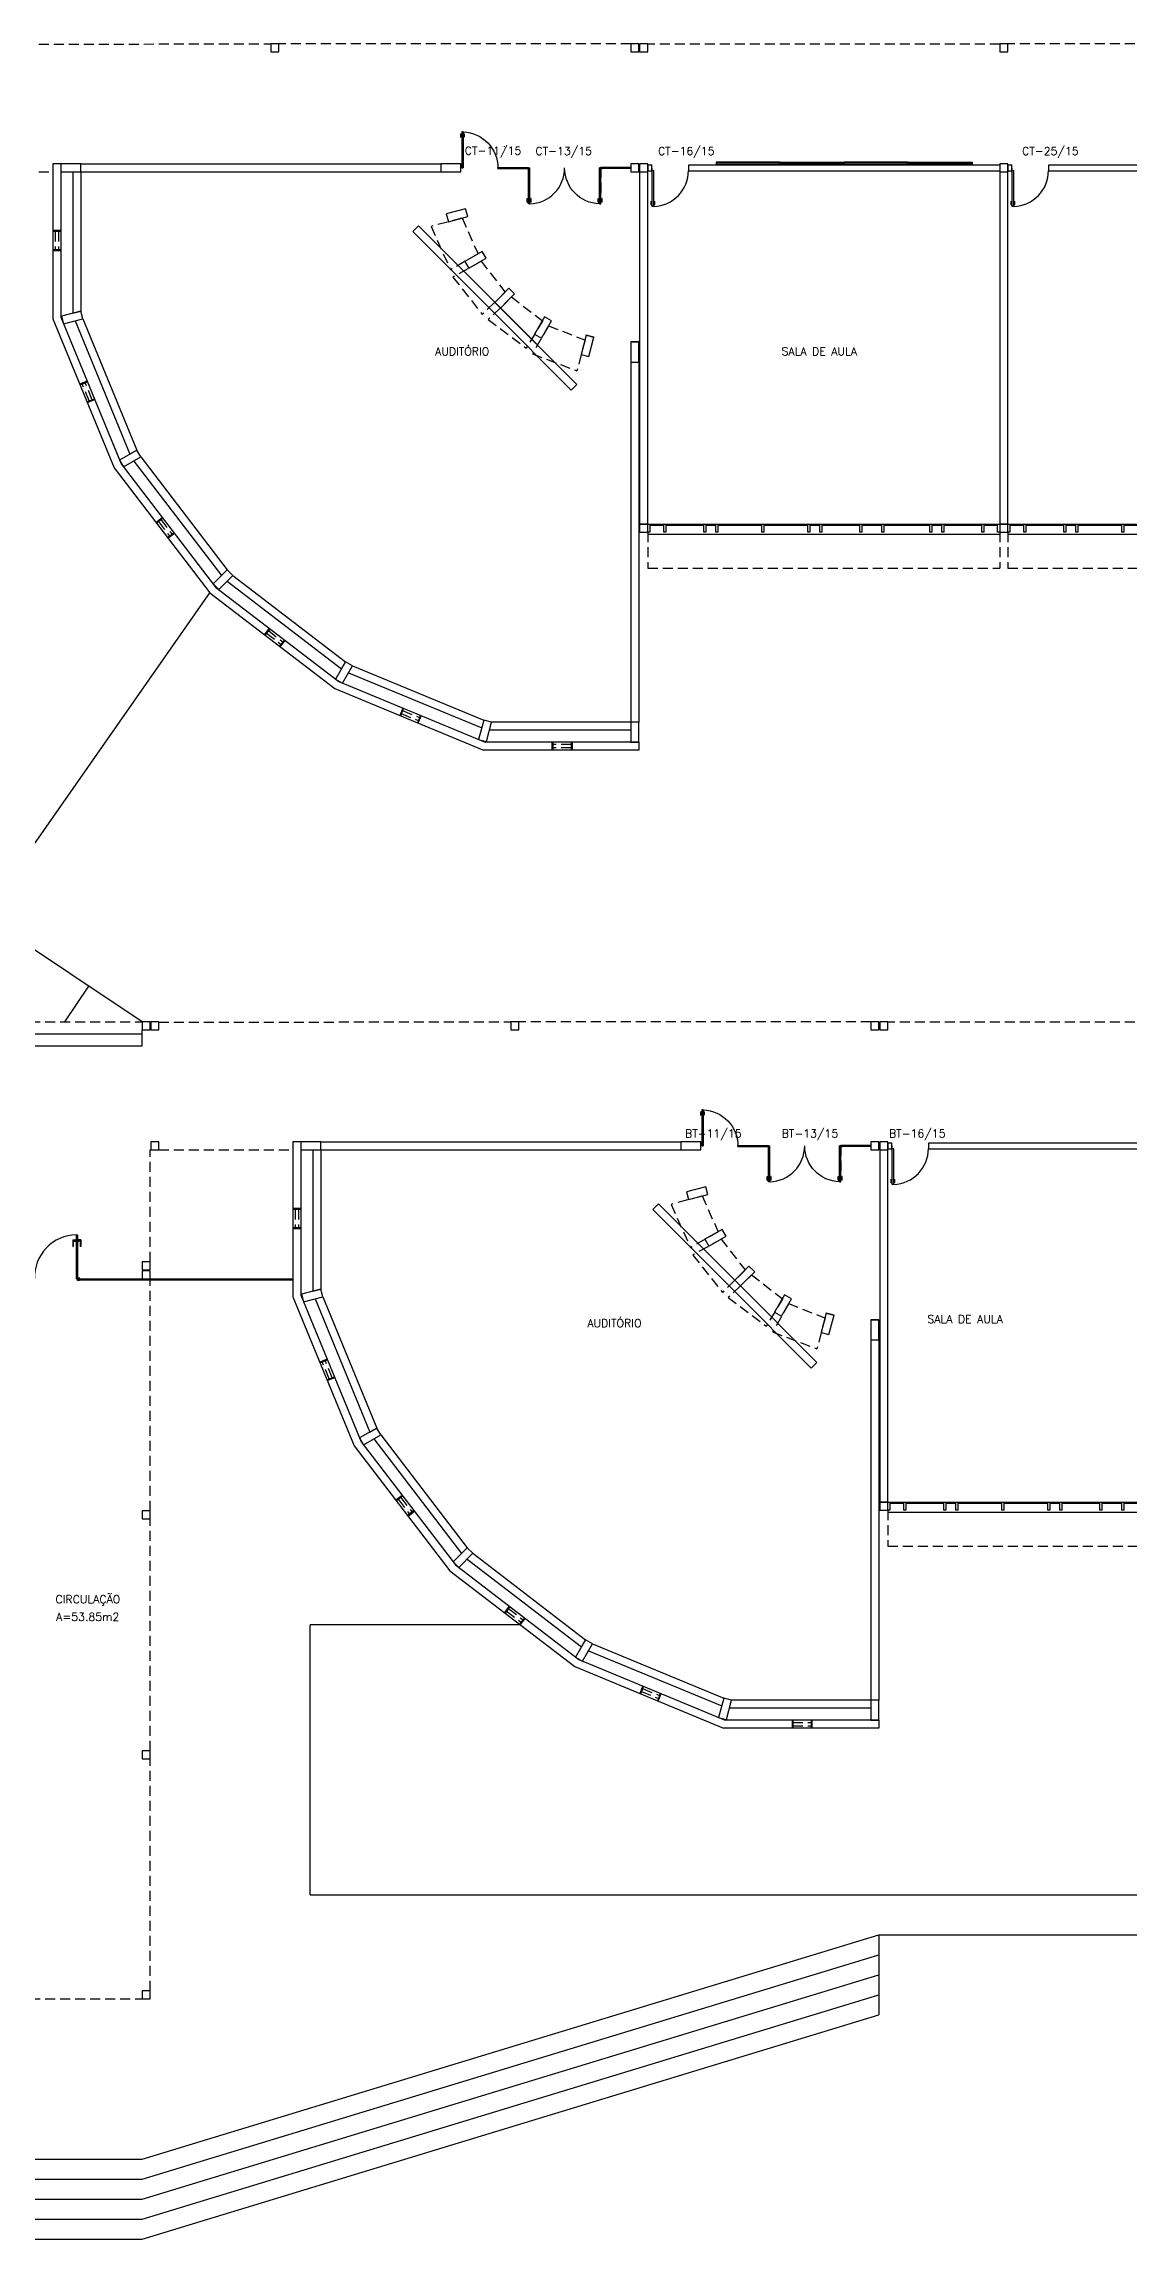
# Model space of a CAD drawing. Header units: centimetres. Extents: x -214 to 72, y 205 to 367.
# Drawn here: x -171.5 to -144.4, y 205.8 to 260.7 of the extents above; entities that cross this region are included whole.
import ezdxf

# ---------------------------------------------------------------- set-up
doc = ezdxf.new("R2010")
doc.units = ezdxf.units.CM
doc.header["$MEASUREMENT"] = 0
doc.linetypes.add('HIDDEN', pattern=[0.375, 0.25, -0.125])
for name, color, linetype in [('ALV', 2, 'CONTINUOUS'), ('AREA', 2, 'CONTINUOUS'), ('ENDEREÇO NOVO', 2, 'CONTINUOUS'), ('ESQ', 1, 'CONTINUOUS'), ('ESTRUT', 3, 'CONTINUOUS'), ('JAN2', 1, 'HIDDEN'), ('MACANETA', 2, 'CONTINUOUS'), ('MARCO', 2, 'CONTINUOUS'), ('PainelFELTRO', 2, 'CONTINUOUS'), ('PISO', 1, 'CONTINUOUS'), ('PORTA', 1, 'CONTINUOUS'), ('PROJ', 1, 'HIDDEN'), ('PROJEÇÃO', 1, 'HIDDEN'), ('TEXTO', 2, 'CONTINUOUS')]:
    doc.layers.add(name, color=color, linetype=linetype)
doc.styles.add('UNB-100', font='simplex.shx', dxfattribs={"height": 0.2})

# ---------------------------------------------------------------- blocks, each defined once
blk = doc.blocks.new('DOOR90')
at = {"layer": 'MACANETA'}
for p, q in [((-0.015, -0.755), (-0.01, -0.755)), ((-0.015, -0.845), (-0.015, -0.755)), ((-0.015, -0.845), (0.012, -0.845)), ((-0.01, -0.845), (-0.01, -0.755)), ((-0.01, -0.825), (0.012, -0.825)), ((0.012, -0.853), (0.012, -0.818)), ((0.012, -0.818), (0.015, -0.818)), ((0.012, -0.853), (0.015, -0.853)), ((0.053, -0.818), (0.05, -0.818)), ((0.053, -0.853), (0.05, -0.853)), ((0.053, -0.853), (0.053, -0.818)), ((0.075, -0.825), (0.053, -0.825)), ((0.08, -0.845), (0.053, -0.845)), ((0.08, -0.755), (0.075, -0.755)), ((0.075, -0.845), (0.075, -0.755)), ((0.08, -0.845), (0.08, -0.755))]:
    blk.add_line(p, q, dxfattribs=at)
at = {"layer": 'PORTA'}
for p, q in [((0.015, -0.89), (0.015, 0.01)), ((0.015, 0.01), (0.05, 0.01)), ((0.05, -0.89), (0.05, 0.01)), ((0.05, -0.89), (0.015, -0.89))]:
    blk.add_line(p, q, dxfattribs=at)
at = {"layer": 'PORTA', "color": 1}
blk.add_arc((0.02, 0.01), 0.9, 271.9102, 0, dxfattribs=at)
blk = doc.blocks.new('PainelFELTRO')
at = {"layer": 'PainelFELTRO'}
blk.add_hatch(color=2, dxfattribs=at).paths.add_polyline_path([(0.01, 0.06), (0.01, 0.03), (1.59, 0.03), (1.59, 0.06)])
for p, q in [((1.6, 0.07), (0, 0.07)), ((0, 0.07), (0, 0.02)), ((0, 0.02), (1.6, 0.02)), ((1.6, 0.02), (1.6, 0.07))]:
    blk.add_line(p, q, dxfattribs=at)
at = {"layer": 'PainelFELTRO', "color": 1}
for p, q in [((0, 0), (1.6, 0)), ((0.05, 0.02), (0.05, 0)), ((1.55, 0), (1.55, 0.02))]:
    blk.add_line(p, q, dxfattribs=at)
at = {"layer": 'PainelFELTRO', "color": 2}
for p, q in [((1.59, 0.06), (0.01, 0.06)), ((0.01, 0.06), (0.01, 0.03)), ((0.01, 0.03), (1.59, 0.03)), ((1.59, 0.03), (1.59, 0.06))]:
    blk.add_line(p, q, dxfattribs=at)

msp = doc.modelspace()

# ---------------------------------------------------------------- linework, layer by layer
at = {"layer": 'ALV'}
for p, q in [((-171.265, 257.658), (-171.265, 253.785)), ((-171.065, 257.658), (-171.265, 257.658)), ((-171.065, 257.658), (-171.065, 253.825)), ((-171.065, 257.658), (-171.065, 257.658)), ((-170.765, 257.458), (-170.765, 253.927)), ((-170.565, 257.658), (-161.565, 257.658)), ((-170.565, 257.458), (-170.565, 253.981)), ((-170.565, 257.458), (-161.565, 257.458)), ((-156.595, 257.458), (-156.595, 248.658)), ((-156.595, 257.458), (-156.395, 257.458)), ((-156.395, 257.633), (-156.395, 257.483)), ((-156.395, 257.633), (-156.295, 257.633)), ((-156.395, 257.483), (-156.295, 257.483)), ((-156.395, 248.658), (-156.395, 257.458)), ((-156.295, 257.483), (-156.295, 257.633)), ((-155.365, 257.483), (-155.365, 257.633)), ((-155.365, 257.633), (-147.595, 257.633)), ((-155.365, 257.483), (-147.595, 257.483)), ((-147.595, 257.633), (-147.595, 257.483)), ((-147.595, 257.458), (-147.595, 248.658)), ((-147.595, 257.458), (-147.395, 257.458)), ((-147.395, 257.633), (-147.395, 257.458)), ((-147.395, 257.633), (-147.295, 257.633)), ((-147.395, 257.483), (-147.295, 257.483)), ((-147.395, 248.658), (-147.395, 257.458)), ((-147.295, 257.483), (-147.295, 257.633)), ((-146.365, 257.633), (-138.595, 257.633)), ((-146.365, 257.483), (-146.365, 257.633)), ((-146.365, 257.483), (-138.595, 257.483)), ((-171.065, 255.991), (-171.265, 255.991)), ((-162.125, 256.108), (-162.266, 255.967)), ((-162.266, 255.967), (-160.286, 253.987)), ((-162.125, 256.108), (-160.144, 254.128)), ((-171.265, 255.491), (-171.065, 255.491)), ((-158.165, 252.148), (-160.144, 254.128)), ((-171.265, 253.785), (-169.731, 250.064)), ((-171.106, 253.834), (-171.106, 253.834)), ((-171.065, 253.825), (-169.556, 250.165)), ((-170.765, 253.927), (-170.565, 253.981)), ((-170.709, 253.736), (-169.336, 250.407)), ((-170.514, 253.788), (-169.161, 250.507)), ((-158.306, 252.007), (-160.286, 253.987)), ((-157.93, 253.38), (-157.737, 253.328)), ((-156.815, 253.208), (-156.615, 253.208)), ((-158.059, 252.896), (-157.866, 252.845)), ((-156.815, 252.708), (-156.815, 243.708)), ((-156.815, 252.708), (-156.615, 252.708)), ((-156.615, 252.708), (-156.615, 243.708)), ((-170.409, 252.232), (-170.594, 252.156)), ((-158.165, 252.148), (-158.306, 252.007)), ((-170.403, 251.693), (-170.218, 251.77)), ((-169.645, 250.225), (-169.645, 250.225)), ((-169.556, 250.165), (-167.196, 247.084)), ((-169.341, 250.403), (-169.161, 250.507)), ((-169.236, 250.233), (-167.047, 247.375)), ((-169.062, 250.334), (-166.904, 247.517)), ((-169.731, 250.064), (-167.339, 246.941)), ((-168.687, 248.701), (-168.528, 248.823)), ((-156.595, 248.658), (-156.395, 248.658)), ((-147.595, 248.658), (-147.395, 248.658)), ((-168.224, 248.426), (-168.383, 248.304)), ((-167.05, 247.37), (-166.904, 247.517)), ((-167.339, 246.941), (-164.218, 244.547)), ((-167.298, 247.119), (-167.298, 247.119)), ((-167.196, 247.084), (-164.117, 244.722)), ((-166.905, 247.233), (-164.048, 245.041)), ((-166.762, 247.376), (-163.947, 245.216)), ((-165.855, 246.055), (-165.977, 245.896)), ((-165.58, 245.592), (-165.459, 245.751)), ((-164.117, 244.722), (-160.457, 243.208)), ((-164.05, 245.036), (-163.947, 245.216)), ((-163.875, 244.941), (-160.544, 243.564)), ((-163.774, 245.116), (-160.492, 243.759)), ((-164.218, 244.547), (-160.496, 243.008)), ((-162.518, 244.06), (-162.594, 243.875)), ((-162.132, 243.684), (-162.056, 243.869)), ((-156.815, 243.708), (-160.3, 243.708)), ((-160.621, 243.275), (-160.621, 243.275)), ((-156.615, 243.208), (-160.457, 243.208)), ((-156.815, 243.508), (-160.352, 243.508)), ((-158.786, 243.008), (-158.786, 243.208)), ((-158.286, 243.208), (-158.286, 243.008)), ((-156.815, 243.208), (-156.815, 243.208)), ((-156.615, 243.208), (-156.615, 243.008)), ((-156.615, 243.008), (-160.496, 243.008)), ((-165.065, 233.218), (-165.265, 233.218)), ((-165.265, 233.218), (-165.265, 229.345)), ((-165.065, 233.218), (-165.065, 233.218)), ((-165.065, 233.218), (-165.065, 229.385)), ((-164.565, 233.218), (-155.565, 233.218)), ((-150.395, 233.193), (-150.295, 233.193)), ((-150.395, 233.193), (-150.395, 233.043)), ((-150.295, 233.043), (-150.295, 233.193)), ((-149.365, 233.043), (-149.365, 233.193)), ((-149.365, 233.193), (-141.595, 233.193)), ((-164.765, 233.018), (-164.765, 229.487)), ((-164.565, 233.018), (-164.565, 229.541)), ((-164.565, 233.018), (-155.565, 233.018)), ((-150.595, 233.018), (-150.595, 224.218)), ((-150.595, 233.018), (-150.395, 233.018)), ((-150.395, 233.043), (-150.295, 233.043)), ((-150.395, 224.218), (-150.395, 233.018)), ((-149.365, 233.043), (-141.595, 233.043)), ((-165.065, 231.551), (-165.265, 231.551)), ((-156.125, 231.668), (-156.266, 231.527)), ((-156.266, 231.527), (-154.286, 229.547)), ((-156.125, 231.668), (-154.144, 229.688)), ((-165.265, 231.051), (-165.065, 231.051)), ((-165.265, 229.345), (-163.731, 225.624)), ((-165.065, 229.385), (-163.556, 225.725)), ((-164.765, 229.487), (-164.565, 229.541)), ((-164.514, 229.348), (-163.161, 226.067)), ((-152.306, 227.567), (-154.286, 229.547)), ((-152.165, 227.708), (-154.144, 229.688)), ((-164.709, 229.296), (-163.336, 225.967)), ((-151.93, 228.94), (-151.737, 228.888)), ((-150.815, 228.768), (-150.615, 228.768)), ((-152.059, 228.456), (-151.866, 228.405)), ((-150.815, 228.268), (-150.815, 219.268)), ((-150.815, 228.268), (-150.615, 228.268)), ((-150.615, 228.268), (-150.615, 219.268)), ((-164.409, 227.792), (-164.594, 227.716)), ((-152.165, 227.708), (-152.306, 227.567)), ((-164.403, 227.253), (-164.218, 227.33)), ((-163.341, 225.963), (-163.161, 226.067)), ((-163.731, 225.624), (-161.339, 222.501)), ((-163.556, 225.725), (-161.196, 222.644)), ((-163.236, 225.793), (-161.047, 222.935)), ((-163.062, 225.894), (-160.904, 223.077)), ((-162.528, 224.383), (-162.687, 224.261)), ((-162.383, 223.864), (-162.224, 223.986)), ((-150.595, 224.218), (-150.395, 224.218)), ((-161.05, 222.93), (-160.904, 223.077)), ((-160.905, 222.793), (-158.048, 220.601)), ((-160.762, 222.936), (-157.947, 220.776)), ((-161.339, 222.501), (-158.218, 220.107)), ((-161.196, 222.644), (-158.117, 220.282)), ((-159.855, 221.615), (-159.977, 221.456)), ((-159.58, 221.152), (-159.459, 221.311)), ((-158.05, 220.596), (-157.947, 220.776)), ((-157.774, 220.676), (-154.492, 219.319)), ((-158.218, 220.107), (-154.496, 218.568)), ((-158.117, 220.282), (-154.457, 218.768)), ((-157.875, 220.501), (-154.544, 219.124)), ((-156.518, 219.62), (-156.594, 219.435)), ((-156.132, 219.244), (-156.056, 219.429)), ((-150.815, 219.068), (-154.352, 219.068)), ((-150.815, 219.268), (-154.3, 219.268)), ((-154.621, 218.835), (-154.621, 218.835)), ((-150.615, 218.568), (-154.496, 218.568)), ((-150.615, 218.768), (-154.457, 218.768)), ((-152.786, 218.768), (-152.786, 218.568)), ((-152.286, 218.568), (-152.286, 218.768)), ((-150.815, 218.768), (-150.815, 218.768)), ((-150.615, 218.768), (-150.615, 218.568))]:
    msp.add_line(p, q, dxfattribs=at)
at = {"layer": 'ENDEREÇO NOVO'}
for p, q in [((-147.595, 260.458), (-147.595, 260.458)), ((-159.981, 258.1), (-159.981, 258.082)), ((-159.981, 258.082), (-159.981, 258.082))]:
    msp.add_line(p, q, dxfattribs=at)
at = {"layer": 'ESQ'}
for p, q in [((-160.145, 254.128), (-158.165, 252.148)), ((-156.34, 248.658), (-147.65, 248.658)), ((-156.34, 248.633), (-155.995, 248.633)), ((-155.94, 248.633), (-154.995, 248.633)), ((-154.94, 248.633), (-154.695, 248.633)), ((-154.64, 248.633), (-153.545, 248.633)), ((-153.49, 248.633), (-152.395, 248.633)), ((-152.34, 248.633), (-152.095, 248.633)), ((-152.04, 248.633), (-151.095, 248.633)), ((-151.04, 248.633), (-150.545, 248.633)), ((-150.49, 248.633), (-149.345, 248.633)), ((-149.29, 248.633), (-149.045, 248.633)), ((-148.99, 248.633), (-148.045, 248.633)), ((-147.99, 248.633), (-147.65, 248.633)), ((-147.34, 248.658), (-138.65, 248.658)), ((-147.34, 248.633), (-146.995, 248.633)), ((-146.94, 248.633), (-145.995, 248.633)), ((-145.94, 248.633), (-145.695, 248.633)), ((-145.64, 248.633), (-144.545, 248.633)), ((-144.49, 248.633), (-143.395, 248.633)), ((-156.395, 248.458), (-156.395, 248.408)), ((-156.395, 248.408), (-147.595, 248.408)), ((-147.595, 248.458), (-147.595, 248.408)), ((-147.395, 248.458), (-147.395, 248.408)), ((-147.395, 248.408), (-138.595, 248.408)), ((-154.145, 229.688), (-152.165, 227.708)), ((-150.395, 224.018), (-150.395, 223.968)), ((-150.395, 223.968), (-141.595, 223.968)), ((-150.34, 224.218), (-141.65, 224.218)), ((-150.34, 224.193), (-149.995, 224.193)), ((-149.94, 224.193), (-148.995, 224.193)), ((-148.94, 224.193), (-148.695, 224.193)), ((-148.64, 224.193), (-147.545, 224.193)), ((-147.49, 224.193), (-146.395, 224.193)), ((-146.34, 224.193), (-146.095, 224.193)), ((-146.04, 224.193), (-145.095, 224.193)), ((-145.04, 224.193), (-144.545, 224.193)), ((-144.49, 224.193), (-143.345, 224.193))]:
    msp.add_line(p, q, dxfattribs=at)
for points in [[(-156.395, 248.658), (-156.34, 248.658), (-156.34, 248.458), (-156.395, 248.458)], [(-155.995, 248.658), (-155.94, 248.658), (-155.94, 248.458), (-155.995, 248.458)], [(-154.995, 248.658), (-154.94, 248.658), (-154.94, 248.458), (-154.995, 248.458)], [(-154.695, 248.658), (-154.64, 248.658), (-154.64, 248.458), (-154.695, 248.458)], [(-153.545, 248.658), (-153.49, 248.658), (-153.49, 248.458), (-153.545, 248.458)], [(-152.395, 248.658), (-152.34, 248.658), (-152.34, 248.458), (-152.395, 248.458)], [(-152.095, 248.658), (-152.04, 248.658), (-152.04, 248.458), (-152.095, 248.458)], [(-151.095, 248.658), (-151.04, 248.658), (-151.04, 248.458), (-151.095, 248.458)], [(-150.545, 248.658), (-150.49, 248.658), (-150.49, 248.458), (-150.545, 248.458)], [(-149.345, 248.658), (-149.29, 248.658), (-149.29, 248.458), (-149.345, 248.458)], [(-149.045, 248.658), (-148.99, 248.658), (-148.99, 248.458), (-149.045, 248.458)], [(-148.045, 248.658), (-147.99, 248.658), (-147.99, 248.458), (-148.045, 248.458)], [(-147.65, 248.658), (-147.595, 248.658), (-147.595, 248.458), (-147.65, 248.458)], [(-147.395, 248.658), (-147.34, 248.658), (-147.34, 248.458), (-147.395, 248.458)], [(-146.995, 248.658), (-146.94, 248.658), (-146.94, 248.458), (-146.995, 248.458)], [(-145.995, 248.658), (-145.94, 248.658), (-145.94, 248.458), (-145.995, 248.458)], [(-145.695, 248.658), (-145.64, 248.658), (-145.64, 248.458), (-145.695, 248.458)], [(-144.545, 248.658), (-144.49, 248.658), (-144.49, 248.458), (-144.545, 248.458)], [(-150.395, 224.218), (-150.34, 224.218), (-150.34, 224.018), (-150.395, 224.018)], [(-149.995, 224.218), (-149.94, 224.218), (-149.94, 224.018), (-149.995, 224.018)], [(-148.995, 224.218), (-148.94, 224.218), (-148.94, 224.018), (-148.995, 224.018)], [(-148.695, 224.218), (-148.64, 224.218), (-148.64, 224.018), (-148.695, 224.018)], [(-147.545, 224.218), (-147.49, 224.218), (-147.49, 224.018), (-147.545, 224.018)], [(-146.395, 224.218), (-146.34, 224.218), (-146.34, 224.018), (-146.395, 224.018)], [(-146.095, 224.218), (-146.04, 224.218), (-146.04, 224.018), (-146.095, 224.018)], [(-145.095, 224.218), (-145.04, 224.218), (-145.04, 224.018), (-145.095, 224.018)], [(-144.545, 224.218), (-144.49, 224.218), (-144.49, 224.018), (-144.545, 224.018)]]:
    msp.add_lwpolyline(points, close=True, dxfattribs=at)
at = {"layer": 'ESTRUT'}
for points in [[(-165.615, 260.658), (-165.815, 260.658), (-165.815, 260.458), (-165.615, 260.458)], [(-156.615, 260.658), (-156.815, 260.658), (-156.815, 260.458), (-156.615, 260.458)], [(-156.395, 260.658), (-156.595, 260.658), (-156.595, 260.458), (-156.395, 260.458)], [(-147.395, 260.658), (-147.595, 260.658), (-147.595, 260.458), (-147.395, 260.458)], [(-170.565, 257.658), (-171.065, 257.658), (-171.065, 257.458), (-170.565, 257.458)], [(-161.065, 257.658), (-161.565, 257.658), (-161.565, 257.458), (-161.065, 257.458)], [(-156.615, 257.658), (-156.815, 257.658), (-156.815, 257.458), (-156.615, 257.458)], [(-156.395, 257.658), (-156.595, 257.658), (-156.595, 257.458), (-156.395, 257.458)], [(-147.395, 257.658), (-147.595, 257.658), (-147.595, 257.458), (-147.395, 257.458)], [(-160.945, 256.536), (-161.428, 256.407), (-161.376, 256.214), (-160.893, 256.342)], [(-160.534, 255.472), (-160.968, 255.223), (-160.868, 255.05), (-160.434, 255.299)], [(-159.862, 254.552), (-160.215, 254.199), (-160.074, 254.057), (-159.72, 254.411)], [(-170.565, 253.981), (-171.048, 253.852), (-170.997, 253.659), (-170.514, 253.788)], [(-158.974, 253.838), (-159.223, 253.405), (-159.05, 253.305), (-158.8, 253.739)], [(-157.93, 253.38), (-158.059, 252.896), (-157.866, 252.845), (-157.737, 253.328)], [(-157.93, 253.38), (-158.059, 252.896), (-157.866, 252.845), (-157.737, 253.328)], [(-156.815, 253.208), (-156.815, 252.708), (-156.615, 252.708), (-156.615, 253.208)], [(-156.815, 253.208), (-156.815, 252.708), (-156.615, 252.708), (-156.615, 253.208)], [(-169.161, 250.507), (-169.595, 250.258), (-169.495, 250.084), (-169.062, 250.334)], [(-156.395, 248.658), (-156.595, 248.658), (-156.595, 248.458), (-156.395, 248.458)], [(-147.395, 248.658), (-147.595, 248.658), (-147.595, 248.458), (-147.395, 248.458)], [(-166.904, 247.517), (-167.257, 247.164), (-167.116, 247.022), (-166.762, 247.376)], [(-163.947, 245.216), (-164.197, 244.783), (-164.024, 244.683), (-163.774, 245.116)], [(-160.492, 243.759), (-160.621, 243.275), (-160.427, 243.224), (-160.299, 243.707)], [(-160.492, 243.759), (-160.621, 243.275), (-160.427, 243.224), (-160.299, 243.707)], [(-156.815, 243.708), (-156.815, 243.208), (-156.615, 243.208), (-156.615, 243.708)], [(-156.815, 243.708), (-156.815, 243.208), (-156.615, 243.208), (-156.615, 243.708)], [(-168.835, 236.218), (-169.035, 236.218), (-169.035, 236.018), (-168.835, 236.018)], [(-168.615, 236.218), (-168.815, 236.218), (-168.815, 236.018), (-168.615, 236.018)], [(-159.615, 236.218), (-159.815, 236.218), (-159.815, 236.018), (-159.615, 236.018)], [(-150.615, 236.218), (-150.815, 236.218), (-150.815, 236.018), (-150.615, 236.018)], [(-150.395, 236.218), (-150.595, 236.218), (-150.595, 236.018), (-150.395, 236.018)], [(-168.615, 233.218), (-168.815, 233.218), (-168.815, 233.018), (-168.615, 233.018)], [(-164.565, 233.218), (-165.065, 233.218), (-165.065, 233.018), (-164.565, 233.018)], [(-155.065, 233.218), (-155.565, 233.218), (-155.565, 233.018), (-155.065, 233.018)], [(-150.615, 233.218), (-150.815, 233.218), (-150.815, 233.018), (-150.615, 233.018)], [(-150.395, 233.218), (-150.595, 233.218), (-150.595, 233.018), (-150.395, 233.018)], [(-154.945, 232.096), (-155.428, 231.967), (-155.376, 231.774), (-154.893, 231.902)], [(-154.534, 231.032), (-154.968, 230.783), (-154.868, 230.61), (-154.434, 230.859)], [(-168.835, 230.218), (-169.035, 230.218), (-169.035, 230.018), (-168.835, 230.018)], [(-168.835, 229.998), (-169.035, 229.998), (-169.035, 229.798), (-168.835, 229.798)], [(-153.862, 230.112), (-154.215, 229.759), (-154.074, 229.617), (-153.72, 229.971)], [(-164.565, 229.541), (-165.048, 229.412), (-164.997, 229.219), (-164.514, 229.348)], [(-152.974, 229.398), (-153.223, 228.965), (-153.05, 228.865), (-152.8, 229.299)], [(-151.93, 228.94), (-152.059, 228.456), (-151.866, 228.405), (-151.737, 228.888)], [(-151.93, 228.94), (-152.059, 228.456), (-151.866, 228.405), (-151.737, 228.888)], [(-150.815, 228.768), (-150.815, 228.268), (-150.615, 228.268), (-150.615, 228.768)], [(-150.815, 228.768), (-150.815, 228.268), (-150.615, 228.268), (-150.615, 228.768)], [(-163.161, 226.067), (-163.595, 225.818), (-163.495, 225.644), (-163.062, 225.894)], [(-168.835, 223.998), (-169.035, 223.998), (-169.035, 223.798), (-168.835, 223.798)], [(-150.395, 224.218), (-150.595, 224.218), (-150.595, 224.018), (-150.395, 224.018)], [(-160.904, 223.077), (-161.257, 222.724), (-161.116, 222.582), (-160.762, 222.936)], [(-157.947, 220.776), (-158.197, 220.343), (-158.024, 220.243), (-157.774, 220.676)], [(-154.492, 219.319), (-154.621, 218.835), (-154.427, 218.784), (-154.299, 219.267)], [(-154.492, 219.319), (-154.621, 218.835), (-154.427, 218.784), (-154.299, 219.267)], [(-150.815, 219.268), (-150.815, 218.768), (-150.615, 218.768), (-150.615, 219.268)], [(-150.815, 219.268), (-150.815, 218.768), (-150.615, 218.768), (-150.615, 219.268)], [(-168.835, 217.998), (-169.035, 217.998), (-169.035, 217.798), (-168.835, 217.798)], [(-168.835, 211.998), (-169.035, 211.998), (-169.035, 211.798), (-168.835, 211.798)]]:
    msp.add_lwpolyline(points, close=True, dxfattribs=at)
at = {"layer": 'JAN2'}
for p, q in [((-171.065, 255.971), (-171.265, 255.971)), ((-171.205, 255.971), (-171.205, 255.511)), ((-171.125, 255.971), (-171.125, 255.511)), ((-171.065, 255.511), (-171.265, 255.511)), ((-170.586, 252.137), (-170.401, 252.213)), ((-170.355, 251.735), (-170.53, 252.16)), ((-170.281, 251.765), (-170.457, 252.191)), ((-170.411, 251.712), (-170.226, 251.788)), ((-168.675, 248.685), (-168.516, 248.807)), ((-168.627, 248.722), (-168.348, 248.357)), ((-168.564, 248.77), (-168.284, 248.405)), ((-168.395, 248.32), (-168.237, 248.442)), ((-165.839, 246.043), (-165.961, 245.884)), ((-165.925, 245.932), (-165.56, 245.652)), ((-165.876, 245.995), (-165.511, 245.715)), ((-165.474, 245.763), (-165.596, 245.604)), ((-162.5, 244.053), (-162.576, 243.868)), ((-162.553, 243.923), (-162.128, 243.747)), ((-162.523, 243.997), (-162.097, 243.821)), ((-162.075, 243.877), (-162.151, 243.692)), ((-158.766, 243.208), (-158.766, 243.008)), ((-158.306, 243.148), (-158.766, 243.148)), ((-158.306, 243.068), (-158.766, 243.068)), ((-158.306, 243.208), (-158.306, 243.008)), ((-165.065, 231.531), (-165.265, 231.531)), ((-165.205, 231.531), (-165.205, 231.071)), ((-165.125, 231.531), (-165.125, 231.071)), ((-165.065, 231.071), (-165.265, 231.071)), ((-164.586, 227.697), (-164.401, 227.773)), ((-164.355, 227.295), (-164.53, 227.72)), ((-164.281, 227.325), (-164.457, 227.751)), ((-164.411, 227.272), (-164.226, 227.348)), ((-162.516, 224.367), (-162.675, 224.245)), ((-162.627, 224.282), (-162.348, 223.917)), ((-162.564, 224.33), (-162.284, 223.965)), ((-162.237, 224.002), (-162.395, 223.88)), ((-159.839, 221.603), (-159.961, 221.444)), ((-159.925, 221.492), (-159.56, 221.212)), ((-159.876, 221.555), (-159.511, 221.275)), ((-159.474, 221.323), (-159.596, 221.164)), ((-156.5, 219.613), (-156.576, 219.428)), ((-156.553, 219.483), (-156.128, 219.307)), ((-156.523, 219.557), (-156.097, 219.381)), ((-156.075, 219.437), (-156.151, 219.252)), ((-152.766, 218.768), (-152.766, 218.568)), ((-152.766, 218.708), (-152.306, 218.708)), ((-152.766, 218.628), (-152.306, 218.628)), ((-152.306, 218.768), (-152.306, 218.568))]:
    msp.add_line(p, q, dxfattribs=at)
at = {"layer": 'MACANETA'}
for p, q in [((-170.768, 230.766), (-170.768, 230.602)), ((-170.768, 230.766), (-170.689, 230.766)), ((-170.768, 230.602), (-170.754, 230.602)), ((-170.754, 230.766), (-170.754, 230.602)), ((-170.754, 230.737), (-170.689, 230.737)), ((-170.689, 230.788), (-170.68, 230.788)), ((-170.689, 230.788), (-170.689, 230.715)), ((-170.689, 230.715), (-170.68, 230.715)), ((-170.641, 230.788), (-170.65, 230.788)), ((-170.641, 230.715), (-170.65, 230.715)), ((-170.641, 230.788), (-170.641, 230.715)), ((-170.562, 230.766), (-170.641, 230.766)), ((-170.577, 230.737), (-170.641, 230.737)), ((-170.577, 230.766), (-170.577, 230.602)), ((-170.562, 230.602), (-170.577, 230.602)), ((-170.562, 230.766), (-170.562, 230.602))]:
    msp.add_line(p, q, dxfattribs=at)
at = {"layer": 'MARCO'}
for p, q in [((-156.28, 257.493), (-156.295, 257.633)), ((-156.295, 257.633), (-156.295, 257.633)), ((-156.295, 257.633), (-156.295, 257.633)), ((-156.295, 257.633), (-156.295, 257.633)), ((-156.295, 257.633), (-156.295, 257.633)), ((-156.295, 257.633), (-156.295, 257.633)), ((-156.295, 257.483), (-156.28, 257.493)), ((-156.295, 257.483), (-156.295, 257.483)), ((-156.295, 257.483), (-156.295, 257.483)), ((-156.295, 257.483), (-156.295, 257.483)), ((-156.295, 257.483), (-156.295, 257.483)), ((-156.28, 257.493), (-156.28, 257.493)), ((-156.28, 257.493), (-156.28, 257.493)), ((-155.365, 257.483), (-155.365, 257.633)), ((-155.365, 257.633), (-155.365, 257.633)), ((-155.365, 257.633), (-155.365, 257.633)), ((-155.365, 257.633), (-155.365, 257.633)), ((-155.365, 257.633), (-155.365, 257.633)), ((-155.365, 257.633), (-155.365, 257.633)), ((-155.365, 257.483), (-155.365, 257.483)), ((-155.365, 257.483), (-155.365, 257.483)), ((-155.365, 257.483), (-155.365, 257.483)), ((-155.365, 257.483), (-155.365, 257.483)), ((-155.365, 257.483), (-155.365, 257.483)), ((-155.365, 257.483), (-155.365, 257.483)), ((-155.365, 257.483), (-155.365, 257.483)), ((-147.28, 257.493), (-147.295, 257.633)), ((-147.295, 257.633), (-147.295, 257.633)), ((-147.295, 257.633), (-147.295, 257.633)), ((-147.295, 257.633), (-147.295, 257.633)), ((-147.295, 257.633), (-147.295, 257.633)), ((-147.295, 257.633), (-147.295, 257.633)), ((-147.295, 257.483), (-147.28, 257.493)), ((-147.295, 257.483), (-147.295, 257.483)), ((-147.295, 257.483), (-147.295, 257.483)), ((-147.295, 257.483), (-147.295, 257.483)), ((-147.295, 257.483), (-147.295, 257.483)), ((-147.28, 257.493), (-147.28, 257.493)), ((-147.28, 257.493), (-147.28, 257.493)), ((-146.365, 257.483), (-146.365, 257.633)), ((-146.365, 257.633), (-146.365, 257.633)), ((-146.365, 257.633), (-146.365, 257.633)), ((-146.365, 257.633), (-146.365, 257.633)), ((-146.365, 257.633), (-146.365, 257.633)), ((-146.365, 257.633), (-146.365, 257.633)), ((-146.365, 257.483), (-146.365, 257.483)), ((-146.365, 257.483), (-146.365, 257.483)), ((-146.365, 257.483), (-146.365, 257.483)), ((-146.365, 257.483), (-146.365, 257.483)), ((-146.365, 257.483), (-146.365, 257.483)), ((-146.365, 257.483), (-146.365, 257.483)), ((-146.365, 257.483), (-146.365, 257.483)), ((-150.28, 233.053), (-150.295, 233.193)), ((-150.295, 233.193), (-150.295, 233.193)), ((-150.295, 233.193), (-150.295, 233.193)), ((-150.295, 233.193), (-150.295, 233.193)), ((-150.295, 233.193), (-150.295, 233.193)), ((-150.295, 233.193), (-150.295, 233.193)), ((-149.365, 233.043), (-149.365, 233.193)), ((-149.365, 233.193), (-149.365, 233.193)), ((-149.365, 233.193), (-149.365, 233.193)), ((-149.365, 233.193), (-149.365, 233.193)), ((-149.365, 233.193), (-149.365, 233.193)), ((-149.365, 233.193), (-149.365, 233.193)), ((-150.295, 233.043), (-150.28, 233.053)), ((-150.295, 233.043), (-150.295, 233.043)), ((-150.295, 233.043), (-150.295, 233.043)), ((-150.295, 233.043), (-150.295, 233.043)), ((-150.295, 233.043), (-150.295, 233.043)), ((-150.28, 233.053), (-150.28, 233.053)), ((-150.28, 233.053), (-150.28, 233.053)), ((-149.365, 233.043), (-149.365, 233.043)), ((-149.365, 233.043), (-149.365, 233.043)), ((-149.365, 233.043), (-149.365, 233.043)), ((-149.365, 233.043), (-149.365, 233.043)), ((-149.365, 233.043), (-149.365, 233.043)), ((-149.365, 233.043), (-149.365, 233.043)), ((-149.365, 233.043), (-149.365, 233.043))]:
    msp.add_line(p, q, dxfattribs=at)
at = {"layer": 'PISO'}
for p, q in [((-174.835, 236.218), (-167.339, 246.941)), ((-169.035, 236.218), (-172.99, 238.857)), ((-170.373, 237.11), (-170.969, 236.218)), ((-177.835, 235.918), (-169.035, 235.918)), ((-169.035, 235.618), (-169.035, 236.018)), ((-177.835, 235.618), (-169.035, 235.618)), ((-159.58, 221.152), (-164.835, 221.152)), ((-164.835, 214.398), (-164.835, 221.152)), ((-164.835, 214.398), (-105.575, 214.398)), ((-169.035, 207.798), (-150.615, 213.398)), ((-169.035, 207.298), (-150.615, 212.898)), ((-150.615, 213.398), (-98.955, 213.398)), ((-150.615, 213.398), (-150.615, 211.398)), ((-169.035, 206.798), (-150.615, 212.398)), ((-169.035, 206.298), (-150.615, 211.898)), ((-169.035, 205.798), (-150.615, 211.398)), ((-171.835, 207.798), (-169.035, 207.798)), ((-171.835, 207.298), (-169.035, 207.298)), ((-171.835, 206.798), (-169.035, 206.798)), ((-171.835, 206.298), (-169.035, 206.298)), ((-171.835, 205.798), (-169.035, 205.798))]:
    msp.add_line(p, q, dxfattribs=at)
at = {"layer": 'PORTA'}
for p, q in [((-160.139, 257.545), (-160.139, 257.57)), ((-160.139, 257.57), (-159.375, 257.57)), ((-160.139, 257.545), (-159.375, 257.545)), ((-159.375, 257.57), (-159.375, 257.545)), ((-157.565, 257.57), (-157.565, 257.545)), ((-156.815, 257.57), (-157.565, 257.57)), ((-157.565, 257.545), (-157.533, 257.545)), ((-156.815, 257.545), (-157.565, 257.545)), ((-156.815, 257.57), (-156.815, 257.545)), ((-154.139, 233.13), (-153.375, 233.13)), ((-154.139, 233.105), (-154.139, 233.13)), ((-154.139, 233.105), (-153.375, 233.105)), ((-153.375, 233.13), (-153.375, 233.105)), ((-150.815, 233.13), (-151.565, 233.13)), ((-151.565, 233.13), (-151.565, 233.105)), ((-150.815, 233.105), (-151.565, 233.105)), ((-151.565, 233.105), (-151.533, 233.105)), ((-150.815, 233.13), (-150.815, 233.105)), ((-170.68, 230.898), (-170.65, 230.898)), ((-170.68, 230.898), (-170.68, 229.798)), ((-170.65, 230.898), (-170.65, 229.798)), ((-170.65, 229.798), (-170.68, 229.798)), ((-170.66, 229.763), (-170.66, 229.768)), ((-170.66, 229.768), (-170.65, 229.768)), ((-170.65, 229.763), (-170.66, 229.763)), ((-170.64, 229.798), (-170.65, 229.798)), ((-170.65, 229.798), (-170.65, 229.763)), ((-170.65, 229.768), (-170.65, 229.758)), ((-170.635, 229.768), (-170.65, 229.768)), ((-170.65, 229.758), (-170.6, 229.758)), ((-170.59, 229.808), (-170.64, 229.808)), ((-170.64, 229.808), (-170.64, 229.798)), ((-170.635, 229.798), (-170.64, 229.798)), ((-170.635, 229.798), (-170.635, 229.768)), ((-170.635, 229.798), (-165.265, 229.798)), ((-170.635, 229.768), (-165.265, 229.768)), ((-170.6, 229.758), (-170.6, 229.768)), ((-170.59, 229.798), (-170.59, 229.808))]:
    msp.add_line(p, q, dxfattribs=at)
msp.add_arc((-170.658, 229.835), 1.063, 91.2167, 181.9953, dxfattribs=at)
at = {"layer": 'PROJ'}
for p, q in [((-174.615, 260.65), (-165.8, 260.658)), ((-156.815, 260.658), (-165.615, 260.658)), ((-147.595, 260.652), (-156.395, 260.652)), ((-138.595, 260.651), (-147.52, 260.658)), ((-174.615, 257.458), (-171.265, 257.458)), ((-156.395, 248.458), (-156.395, 247.558)), ((-147.595, 248.458), (-147.595, 247.558)), ((-147.395, 248.458), (-147.395, 247.558)), ((-156.395, 247.558), (-147.595, 247.558)), ((-147.395, 247.558), (-138.595, 247.558)), ((-174.835, 236.218), (-169.012, 236.218)), ((-174.835, 236.218), (-169.012, 236.218)), ((-168.615, 236.21), (-159.8, 236.218)), ((-150.815, 236.218), (-159.615, 236.218)), ((-141.595, 236.212), (-150.395, 236.212)), ((-168.835, 230.218), (-168.835, 233.018)), ((-168.615, 233.018), (-165.265, 233.018)), ((-168.835, 223.998), (-168.835, 229.768)), ((-150.395, 224.018), (-150.395, 223.118)), ((-168.835, 217.998), (-168.835, 223.798)), ((-150.395, 223.118), (-141.595, 223.118)), ((-168.835, 211.998), (-168.835, 217.798)), ((-171.835, 211.798), (-169.035, 211.798))]:
    msp.add_line(p, q, dxfattribs=at)
at = {"layer": 'PROJEÇÃO'}
for p, q in [((-157.565, 257.558), (-157.565, 256.928)), ((-161.038, 256.304), (-161.81, 256.095)), ((-161.029, 256.31), (-160.642, 255.425)), ((-161.81, 256.095), (-161.323, 255.01)), ((-160.631, 255.413), (-161.323, 255.01)), ((-160.567, 255.221), (-161.265, 254.83)), ((-160.56, 255.229), (-159.969, 254.465)), ((-161.265, 254.83), (-160.528, 253.897)), ((-159.956, 254.456), (-160.528, 253.897)), ((-159.806, 254.325), (-160.38, 253.768)), ((-159.802, 254.335), (-159.034, 253.747)), ((-160.38, 253.768), (-159.429, 253.055)), ((-159.019, 253.742), (-159.429, 253.055)), ((-158.874, 253.605), (-159.274, 252.912)), ((-158.873, 253.615), (-157.974, 253.261)), ((-159.274, 252.912), (-158.163, 252.487)), ((-157.958, 253.26), (-158.163, 252.487)), ((-151.565, 233.118), (-151.565, 232.488)), ((-155.038, 231.864), (-155.81, 231.655)), ((-155.81, 231.655), (-155.323, 230.57)), ((-155.029, 231.87), (-154.642, 230.985)), ((-154.631, 230.973), (-155.323, 230.57)), ((-154.567, 230.781), (-155.265, 230.39)), ((-154.56, 230.789), (-153.969, 230.025)), ((-155.265, 230.39), (-154.528, 229.457)), ((-153.956, 230.016), (-154.528, 229.457)), ((-153.806, 229.885), (-154.38, 229.328)), ((-153.802, 229.895), (-153.034, 229.307)), ((-154.38, 229.328), (-153.429, 228.615)), ((-153.019, 229.302), (-153.429, 228.615)), ((-152.874, 229.165), (-153.274, 228.472)), ((-152.873, 229.175), (-151.974, 228.821)), ((-151.958, 228.82), (-152.163, 228.047)), ((-153.274, 228.472), (-152.163, 228.047))]:
    msp.add_line(p, q, dxfattribs=at)

# ---------------------------------------------------------------- block references
at = {"layer": 'ALV', "color": 6}
for p in [(-154.686, 257.633), (-151.486, 257.633)]:
    msp.add_blockref('PainelFELTRO', p, dxfattribs=at)
at = {"layer": 'ALV', "color": 6, "xscale": -1}
for p in [(-151.486, 257.633), (-148.286, 257.633)]:
    msp.add_blockref('PainelFELTRO', p, dxfattribs=at)
at = {"layer": 'PORTA', "xscale": -1, "rotation": 180}
for p in [(-161.059, 257.568), (-155.059, 233.128)]:
    msp.add_blockref('DOOR90', p, dxfattribs=at)
at = {"layer": 'PORTA'}
for p in [(-159.39, 257.548), (-156.295, 257.483), (-147.295, 257.483), (-153.39, 233.108), (-150.295, 233.043)]:
    msp.add_blockref('DOOR90', p, dxfattribs=at)
at = {"layer": 'PORTA', "xscale": -1}
for p in [(-157.55, 257.548), (-151.55, 233.108)]:
    msp.add_blockref('DOOR90', p, dxfattribs=at)

# ---------------------------------------------------------------- texts
at = {"layer": 'AREA', "style": 'UNB-100'}
msp.add_text('A=53.85m2', height=0.2, dxfattribs=at).set_placement((-171.181, 221.249))
at = {"layer": 'ENDEREÇO NOVO', "style": 'UNB-100'}
for s, p in [('CT-11/15', (-160.968, 257.889)), ('CT-13/15', (-159.201, 257.88)), ('CT-16/15', (-156.137, 257.88)), ('CT-25/15', (-147.036, 257.88)), ('BT-11/15', (-155.46, 233.328)), ('BT-13/15', (-153.046, 233.328)), ('BT-16/15', (-150.363, 233.328))]:
    msp.add_text(s, height=0.2, dxfattribs=at).set_placement(p)
at = {"layer": 'TEXTO', "style": 'UNB-100'}
for s, p in [('AUDITÓRIO', (-161.708, 252.873)), ('SALA DE AULA', (-153.047, 252.874)), ('AUDITÓRIO', (-157.903, 228.587)), ('SALA DE AULA', (-149.402, 228.689)), ('CIRCULAÇÃO', (-171.197, 221.688))]:
    msp.add_text(s, height=0.2, dxfattribs=at).set_placement(p)

doc.saveas('drawing.dxf')
